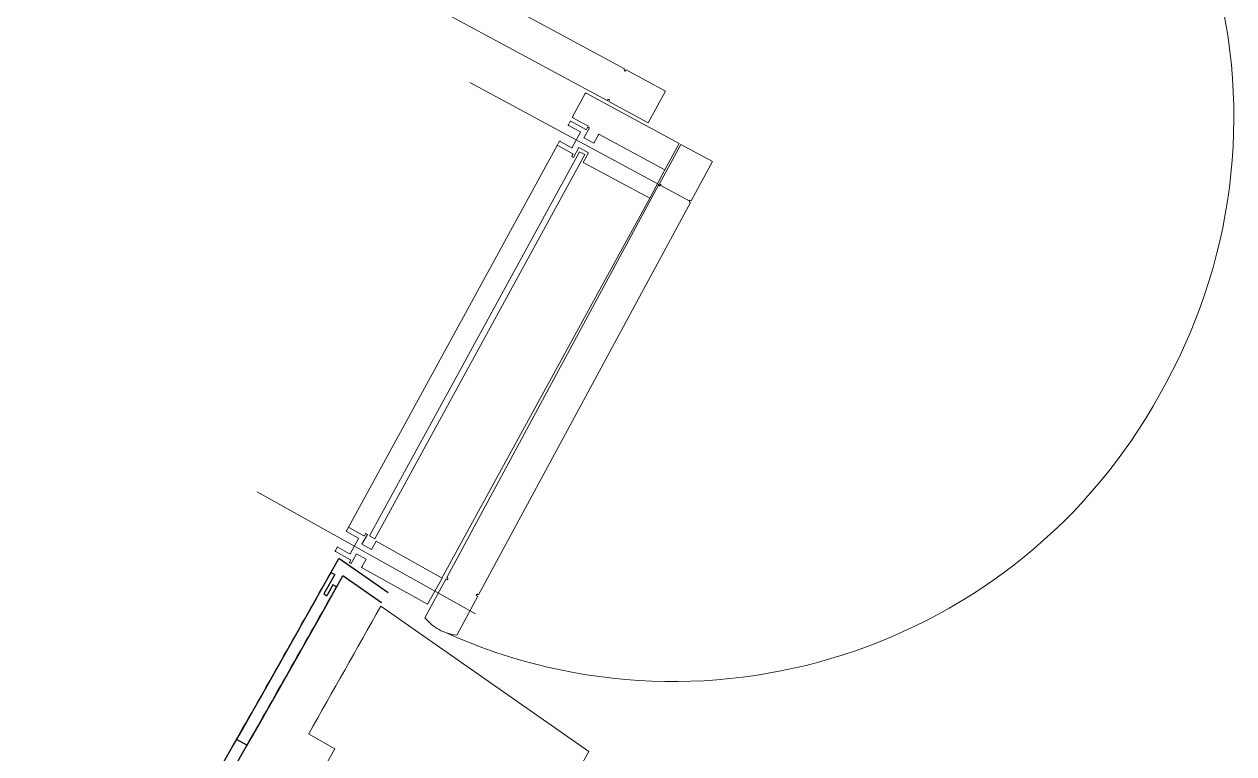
# Model space of a CAD drawing. Header units: centimetres. Extents: x 139057 to 200038, y 34824 to 80516.
# Drawn here: x 174228.1 to 174430.3, y 50628.6 to 50750.6 of the extents above; entities that cross this region are included whole.
import ezdxf

# ---------------------------------------------------------------- set-up
doc = ezdxf.new("R2010")
doc.units = ezdxf.units.CM
doc.header["$LTSCALE"] = 100
doc.linetypes.add('CENTER', pattern=[7, 4, -1, 1, -1])
doc.linetypes.add('HIDDEN', pattern=[0.5, 0.25, -0.25])
doc.layers.add('430_TAVOLATI_001-AM_0', color=3, linetype='Continuous', lineweight=0)
doc.layers.add('441_SERRAMENTI_001-AM_0', color=1, linetype='Continuous', lineweight=0)
doc.layers.add('A-FACCIATTA STONE', color=13, linetype='Continuous')
doc.layers.add('A-FIN-PIETRA', color=7, linetype='Continuous')

msp = doc.modelspace()

# ---------------------------------------------------------------- linework, layer by layer
at = {"layer": '430_TAVOLATI_001-AM_0'}
for p, q in [((174287.73, 50653.35, 0), (174322.53, 50629.04, 0)), ((174280.08, 50629.45, 0), (174275.68, 50631.98, 0)), ((174280.08, 50629.45, 0), (174251.08, 50578.99, 0)), ((174312.66, 50611.54, 0), (174322.53, 50629.04, 0))]:
    msp.add_line(p, q, dxfattribs=at)
msp.add_arc((170585.58, 52726.42, 0), 4243.06, 330.42143, 330.75272, dxfattribs=at)
at = {"layer": '441_SERRAMENTI_001-AM_0', "linetype": 'CENTER'}
for p, q in [((174339.4, 50721.04, 0), (174302.64, 50740.89, 0)), ((174303.56, 50652.05, 0), (174267.09, 50672.42, 0))]:
    msp.add_line(p, q, dxfattribs=at)
at = {"layer": '441_SERRAMENTI_001-AM_0'}
for p, q in [((174317.28, 50730.48, 0), (174282.29, 50666.45, 0)), ((174332.68, 50721.54, 0), (174297.95, 50657.99, 0))]:
    msp.add_line(p, q, dxfattribs=at)
at = {"layer": '441_SERRAMENTI_001-AM_0', "linetype": 'HIDDEN', "ltscale": 20, "elevation": 0}
msp.add_lwpolyline([(174298.44, 50648.96, 0.398076), (174419.05, 50690.8, 0.417928), (174380.88, 50817.07)], format="xyb", dxfattribs=at)
at = {"layer": '441_SERRAMENTI_001-AM_0', "elevation": 0}
msp.add_lwpolyline([(174260.03, 50773.57), (174259.88, 50773.66), (174259.76, 50773.43), (174253.26, 50776.94, -0.201647), (174256.15, 50782.24), (174262.62, 50778.74), (174262.5, 50778.51), (174262.65, 50778.43, 0.342519), (174262.84, 50778.51), (174262.89, 50778.6), (174328.47, 50743.17), (174328.42, 50743.09, 0.342519), (174328.46, 50742.89), (174328.61, 50742.8), (174328.73, 50743.03), (174335.32, 50739.47), (174332.45, 50734.16), (174325.86, 50737.72), (174325.98, 50737.95), (174325.83, 50738.03, 0.347925), (174325.65, 50737.95), (174325.6, 50737.87), (174260.02, 50773.29), (174260.07, 50773.37, 0.342519)], format="xyb", close=True, dxfattribs=at)
for points in [[(174335.24, 50726.29), (174337.62, 50730.69), (174322.05, 50739.1, 0.414214), (174321.91, 50739.06), (174319.8, 50735.15, 0.414214), (174319.84, 50735.01), (174322.36, 50733.65, -0.414214), (174322.38, 50733.58), (174322.26, 50733.36)], [(174324.07, 50732.11), (174324.16, 50732.28), (174335.24, 50726.29), (174332.68, 50721.54), (174321.59, 50727.53), (174322.47, 50729.15), (174320.84, 50730.03), (174319.94, 50728.36), (174319.74, 50728.47, -0.414214), (174319.7, 50728.61), (174319.86, 50728.92, 0.414214), (174319.84, 50728.99), (174317.32, 50730.35, -0.414214), (174317.28, 50730.48), (174317.56, 50731.01, -0.414214), (174317.7, 50731.05), (174319.68, 50729.98, 0.414214), (174319.75, 50730), (174321.13, 50732.56, 0.414214), (174321.11, 50732.62), (174319.13, 50733.69, -0.414214), (174319.09, 50733.83), (174319.37, 50734.36, -0.414214), (174319.51, 50734.4), (174322.03, 50733.03, 0.414214), (174322.1, 50733.05), (174322.26, 50733.36, -0.41791), (174322.4, 50733.4), (174322.6, 50733.29), (174321.7, 50731.63), (174323.33, 50730.75), (174324.16, 50732.28)], [(174284.63, 50659.98), (174284.54, 50659.81), (174295.54, 50653.67), (174297.97, 50658.03), (174286.97, 50664.18), (174286.19, 50662.78), (174284.58, 50663.69), (174285.5, 50665.34), (174285.3, 50665.45, 0.414214), (174285.17, 50665.41), (174285, 50665.11, -0.414214), (174284.93, 50665.09), (174282.42, 50666.49, 0.414214), (174282.29, 50666.45), (174281.99, 50665.93, 0.414214), (174282.03, 50665.79), (174284, 50664.69, -0.414214), (174284.02, 50664.62), (174282.6, 50662.09, -0.414214), (174282.53, 50662.07), (174280.57, 50663.17, 0.414214), (174280.43, 50663.13), (174280.14, 50662.61, 0.414214), (174280.18, 50662.47), (174282.68, 50661.07, -0.414214), (174282.7, 50661), (174282.54, 50660.7, 0.41791), (174282.57, 50660.56), (174282.77, 50660.45), (174283.69, 50662.1), (174285.31, 50661.2), (174284.54, 50659.81)]]:
    msp.add_lwpolyline(points, format="xyb", dxfattribs=at)
msp.add_lwpolyline([(174320.96, 50729.31), (174285.87, 50665.08), (174320.96, 50729.31), (174321.84, 50728.83), (174286.75, 50664.61), (174285.87, 50665.08)], dxfattribs=at)
at = {"layer": '441_SERRAMENTI_001-AM_0', "linetype": 'HIDDEN', "ltscale": 20, "elevation": 0}
msp.add_lwpolyline([(174303.78, 50655.26), (174303.7, 50655.11), (174303.93, 50654.99), (174300.42, 50648.49, -0.201647), (174295.12, 50651.38), (174298.62, 50657.85), (174298.85, 50657.73), (174298.93, 50657.88, 0.342519), (174298.85, 50658.07), (174298.76, 50658.12), (174334.18, 50723.7), (174334.27, 50723.65, 0.342519), (174334.47, 50723.68), (174334.55, 50723.84), (174334.33, 50723.96), (174337.89, 50730.55), (174343.19, 50727.68), (174339.64, 50721.09), (174339.41, 50721.21), (174339.33, 50721.06, 0.347925), (174339.41, 50720.87), (174339.49, 50720.83), (174304.07, 50655.25), (174303.98, 50655.3, 0.342519)], format="xyb", close=True, dxfattribs=at)
at = {"layer": 'A-FACCIATTA STONE'}
for p, q in [((174288.98, 50655.54, 0), (174280.74, 50661.3, 0)), ((174288.98, 50655.54, 0), (174280.74, 50661.3, 0)), ((174287.83, 50653.9, 0), (174281.41, 50658.39, 0)), ((174287.83, 50653.9, 0), (174281.41, 50658.39, 0))]:
    msp.add_line(p, q, dxfattribs=at)
for radius, start, end in [(4233.06, 329.3455, 330.77216), (4233.06, 329.3455, 330.77216), (4235.06, 329.37061, 330.74227), (4235.06, 329.37061, 330.74227)]:
    msp.add_arc((170586.61, 52728.23, 0), radius, start, end, dxfattribs=at)
at = {"layer": 'A-FIN-PIETRA'}
msp.add_line((174263.65, 50631.05, 0), (174265.38, 50630.06, 0), dxfattribs=at)
at = {"layer": 'A-FIN-PIETRA', "elevation": 0}
for points in [[(174279.41, 50658.98), (174280.03, 50658.65), (174278.19, 50655.37), (174278.71, 50655.07)], [(174280.35, 50656.55), (174279.73, 50656.9), (174278.71, 50655.07)]]:
    msp.add_lwpolyline(points, dxfattribs=at)
at = {"layer": 'A-FIN-PIETRA'}
for centre, radius, start, end in [((170581.33, 52728.3, 0), 4237.68, 330.33653, 330.77012), ((170580.9, 52728.55, 0), 4240.18, 330.33647, 330.7476)]:
    msp.add_arc(centre, radius, start, end, dxfattribs=at)

doc.saveas('drawing.dxf')
